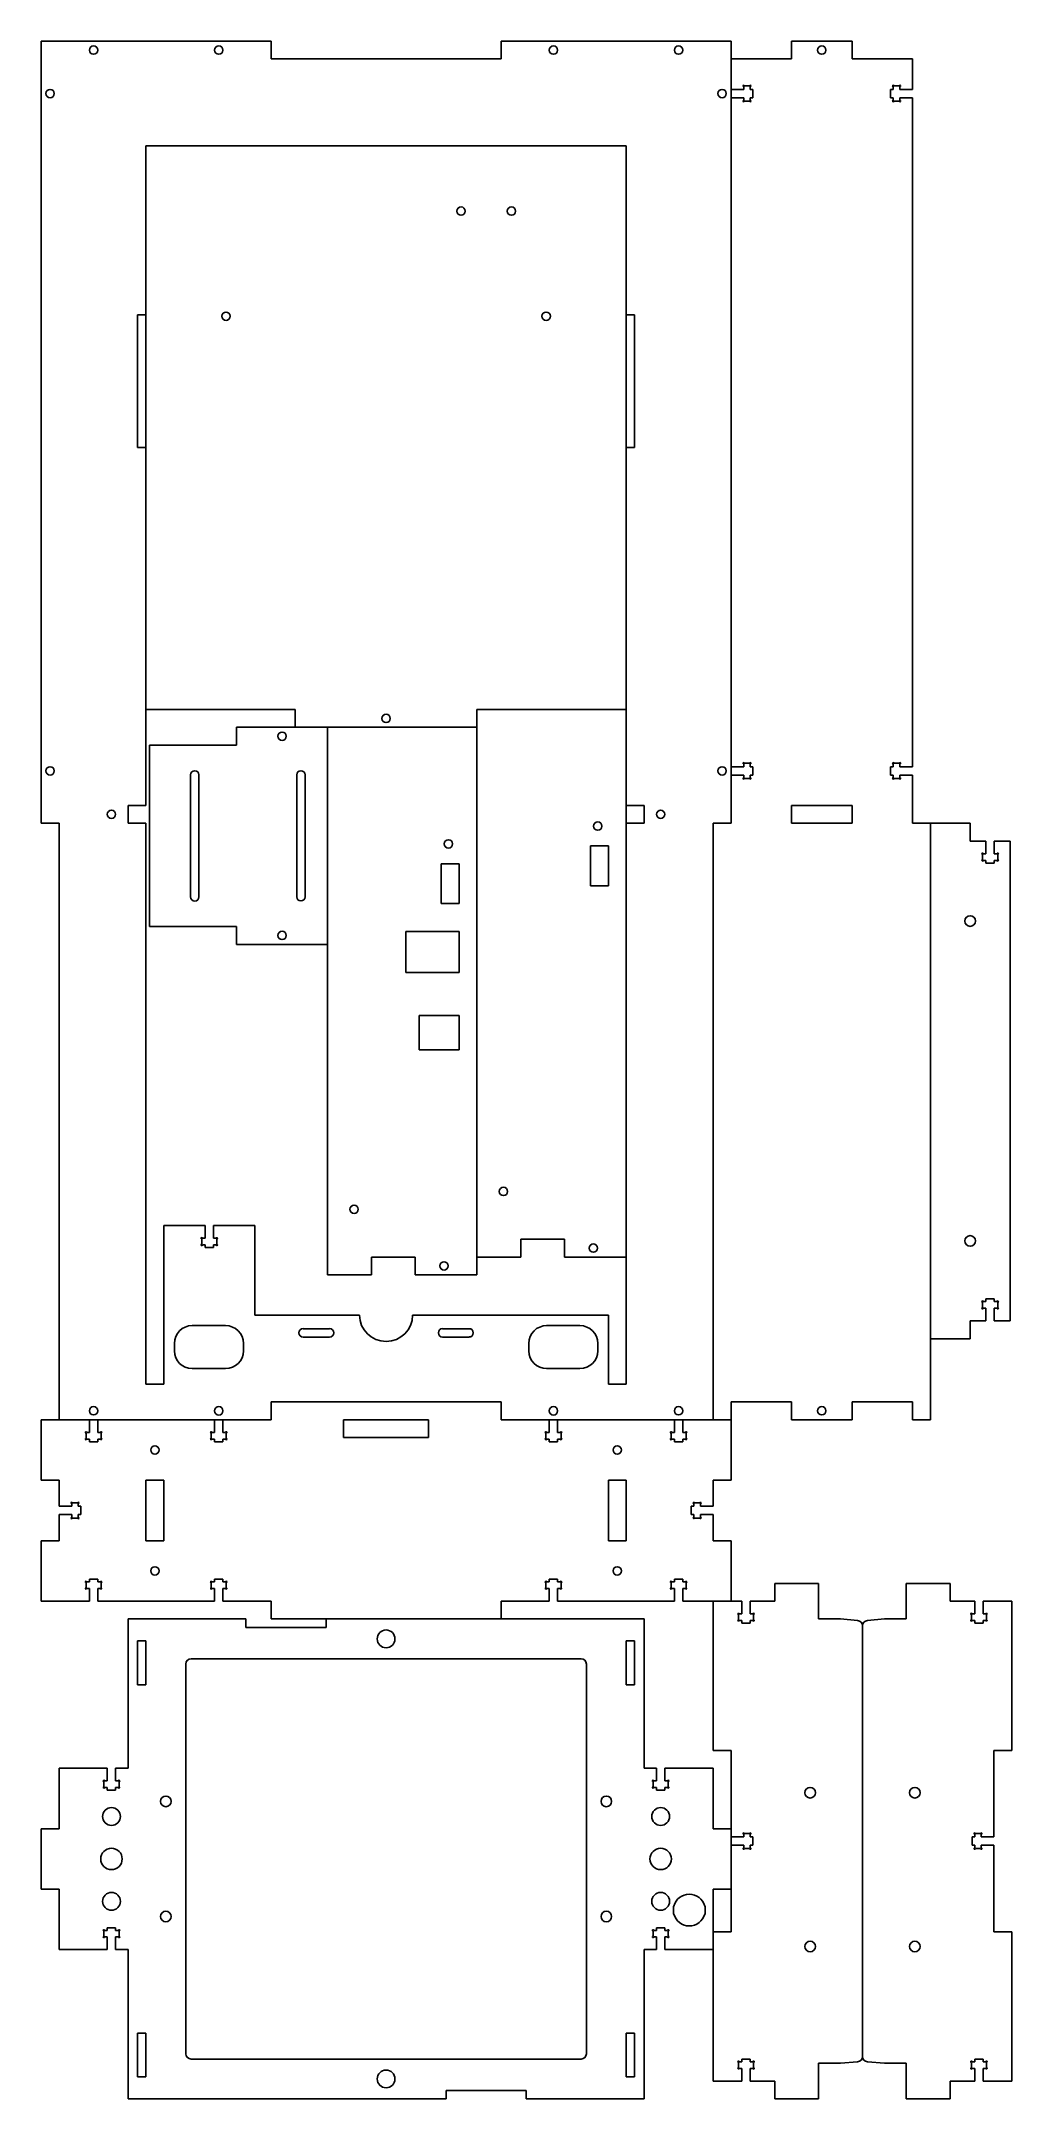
# Model space of a CAD drawing. Header units: millimetres. Extents: x -192 to 174, y -381 to 395.
import ezdxf

# ---------------------------------------------------------------- set-up
doc = ezdxf.new("R2010")
doc.units = ezdxf.units.MM
doc.layers.get('0').update_dxf_attribs({"lineweight": 25, "true_color": 0xffffff})

msp = doc.modelspace()

# ---------------------------------------------------------------- linework, layer by layer
for p, q in [((-105.33, 395), (-192, 395)), ((-192, 395), (-192, 100)), ((-105.33, 388.28), (-105.33, 395)), ((-18.67, 388.28), (-105.33, 388.28)), ((68, 395), (-18.67, 395)), ((-18.67, 395), (-18.67, 388.28)), ((68, 100), (68, 395)), ((90.81, 388.28), (68, 388.28)), ((68, 388.28), (68, 376.82)), ((113.63, 395), (90.81, 395)), ((90.81, 395), (90.81, 388.28)), ((113.63, 388.28), (113.63, 395)), ((136.44, 388.28), (113.63, 388.28)), ((136.44, 376.82), (136.44, 388.28)), ((68, 376.82), (72.78, 376.82)), ((72.78, 373.67), (68, 373.67)), ((68, 373.67), (68, 121.32)), ((72.78, 376.82), (72.78, 377.85)), ((72.78, 372.65), (72.78, 373.67)), ((73.03, 378.1), (75.03, 378.1)), ((75.28, 377.85), (75.28, 376.82)), ((75.28, 376.82), (76.28, 376.82)), ((76.28, 373.67), (75.28, 373.67)), ((75.28, 373.67), (75.28, 372.65)), ((76.28, 376.82), (76.28, 373.67)), ((128.16, 373.67), (128.16, 376.82)), ((128.16, 376.82), (129.16, 376.82)), ((129.16, 373.67), (128.16, 373.67)), ((129.16, 376.82), (129.16, 377.85)), ((129.16, 372.65), (129.16, 373.67)), ((129.41, 378.1), (131.41, 378.1)), ((131.66, 377.85), (131.66, 376.82)), ((131.66, 376.82), (136.44, 376.82)), ((136.44, 373.67), (131.66, 373.67)), ((131.66, 373.67), (131.66, 372.65)), ((136.44, 121.32), (136.44, 373.67)), ((75.03, 372.4), (73.03, 372.4)), ((131.41, 372.4), (129.41, 372.4)), ((-152.5, 291.72), (-152.5, 355.5)), ((-152.5, 355.5), (28.5, 355.5)), ((-152.5, 142.9), (-152.5, 355.5)), ((-152.5, 355.5), (28.5, 355.5)), ((28.5, 355.5), (28.5, 291.72)), ((28.5, 355.5), (28.5, 142.9)), ((-155.65, 241.72), (-155.65, 291.72)), ((-155.65, 291.72), (-152.5, 291.72)), ((28.5, 291.72), (31.65, 291.72)), ((31.65, 291.72), (31.65, 241.72)), ((-152.5, 241.72), (-155.65, 241.72)), ((-152.5, 106.72), (-152.5, 241.72)), ((31.65, 241.72), (28.5, 241.72)), ((28.5, 241.72), (28.5, 106.72)), ((-96.22, 142.9), (-152.5, 142.9)), ((-96.22, 136.18), (-96.22, 142.9)), ((28.5, 142.9), (-27.78, 142.9)), ((-27.78, 142.9), (-27.78, 136.18)), ((28.5, 142.9), (-27.78, 142.9)), ((-27.78, 142.9), (-27.78, -63.62)), ((28.5, -63.62), (28.5, 142.9)), ((-118.34, 136.18), (-84.06, 136.18)), ((-118.34, 129.46), (-118.34, 136.18)), ((-27.78, 136.18), (-96.22, 136.18)), ((-27.78, 136.18), (-84.06, 136.18)), ((-84.06, 136.18), (-84.06, -70.34)), ((-84.06, 136.18), (-84.06, 54.3)), ((-27.78, -70.34), (-27.78, 136.18)), ((-151.12, 61.02), (-151.12, 129.46)), ((-151.12, 129.46), (-118.34, 129.46)), ((-135.7, 118.24), (-135.7, 72.24)), ((-132.55, 72.24), (-132.55, 118.24)), ((-95.7, 118.24), (-95.7, 72.24)), ((-92.55, 72.24), (-92.55, 118.24)), ((68, 121.32), (72.78, 121.32)), ((72.78, 118.17), (68, 118.17)), ((68, 118.17), (68, 100)), ((72.78, 121.32), (72.78, 122.35)), ((72.78, 117.15), (72.78, 118.17)), ((73.03, 122.6), (75.03, 122.6)), ((75.03, 116.9), (73.03, 116.9)), ((75.28, 122.35), (75.28, 121.32)), ((75.28, 121.32), (76.28, 121.32)), ((76.28, 118.17), (75.28, 118.17)), ((75.28, 118.17), (75.28, 117.15)), ((76.28, 121.32), (76.28, 118.17)), ((128.16, 118.17), (128.16, 121.32)), ((128.16, 121.32), (129.16, 121.32)), ((129.16, 118.17), (128.16, 118.17)), ((129.16, 121.32), (129.16, 122.35)), ((129.16, 117.15), (129.16, 118.17)), ((129.41, 122.6), (131.41, 122.6)), ((131.41, 116.9), (129.41, 116.9)), ((131.66, 122.35), (131.66, 121.32)), ((131.66, 121.32), (136.44, 121.32)), ((136.44, 118.17), (131.66, 118.17)), ((131.66, 118.17), (131.66, 117.15)), ((136.44, 100), (136.44, 118.17)), ((-159.22, 100), (-159.22, 106.72)), ((-159.22, 106.72), (-152.5, 106.72)), ((28.5, 106.72), (35.22, 106.72)), ((35.22, 106.72), (35.22, 100)), ((90.81, 100), (90.81, 106.72)), ((90.81, 106.72), (113.63, 106.72)), ((113.63, 106.72), (113.63, 100)), ((-192, 100), (-185.28, 100)), ((-185.28, 100), (-185.28, -125)), ((-152.5, 100), (-159.22, 100)), ((-152.5, -111.56), (-152.5, 100)), ((35.22, 100), (28.5, 100)), ((28.5, 100), (28.5, -111.56)), ((61.28, -125), (61.28, 100)), ((61.28, 100), (68, 100)), ((68, 100), (61.28, 100)), ((61.28, 100), (61.28, -125)), ((113.63, 100), (90.81, 100)), ((143.16, 100), (136.44, 100)), ((143.16, -125), (143.16, 100)), ((158.16, 100), (143.16, 100)), ((143.16, 100), (143.16, -94.44)), ((158.16, 93.28), (158.16, 100)), ((164.08, 93.28), (158.16, 93.28)), ((164.08, 88.5), (164.08, 93.28)), ((167.23, 93.28), (167.23, 88.5)), ((173.16, 93.28), (167.23, 93.28)), ((173.16, -87.72), (173.16, 93.28)), ((15.06, 76.42), (15.06, 91.42)), ((15.06, 91.42), (21.78, 91.42)), ((21.78, 91.42), (21.78, 76.42)), ((162.81, 86.25), (162.81, 88.25)), ((163.06, 88.5), (164.08, 88.5)), ((164.08, 86), (163.06, 86)), ((164.08, 85), (164.08, 86)), ((167.23, 88.5), (168.26, 88.5)), ((168.26, 86), (167.23, 86)), ((167.23, 86), (167.23, 85)), ((168.51, 88.25), (168.51, 86.25)), ((-41.22, 69.7), (-41.22, 84.7)), ((-41.22, 84.7), (-34.5, 84.7)), ((-34.5, 84.7), (-34.5, 69.7)), ((167.23, 85), (164.08, 85)), ((21.78, 76.42), (15.06, 76.42)), ((-34.5, 69.7), (-41.22, 69.7)), ((-118.34, 61.02), (-151.12, 61.02)), ((-118.34, 54.3), (-118.34, 61.02)), ((-54.5, 43.75), (-54.5, 59.18)), ((-54.5, 59.18), (-34.5, 59.18)), ((-34.5, 59.18), (-34.5, 43.75)), ((-84.06, 54.3), (-118.34, 54.3)), ((-34.5, 43.75), (-54.5, 43.75)), ((-49.5, 27.43), (-34.5, 27.43)), ((-49.5, 14.54), (-49.5, 27.43)), ((-34.5, 27.43), (-34.5, 14.54)), ((-34.5, 14.54), (-49.5, 14.54)), ((-130.22, -51.78), (-145.78, -51.78)), ((-145.78, -51.78), (-145.78, -111.56)), ((-130.22, -56.56), (-130.22, -51.78)), ((-127.07, -51.78), (-127.07, -56.56)), ((-111.5, -51.78), (-127.07, -51.78)), ((-111.5, -85.5), (-111.5, -51.78)), ((-131.49, -58.81), (-131.49, -56.81)), ((-131.24, -56.56), (-130.22, -56.56)), ((-130.22, -59.06), (-131.24, -59.06)), ((-130.22, -60.06), (-130.22, -59.06)), ((-127.07, -60.06), (-130.22, -60.06)), ((-127.07, -56.56), (-126.04, -56.56)), ((-127.07, -59.06), (-127.07, -60.06)), ((-126.04, -59.06), (-127.07, -59.06)), ((-125.79, -56.81), (-125.79, -58.81)), ((-11.26, -63.62), (-11.26, -56.9)), ((-11.26, -56.9), (5.26, -56.9)), ((5.26, -56.9), (5.26, -63.62)), ((-67.54, -70.34), (-67.54, -63.62)), ((-67.54, -63.62), (-51.02, -63.62)), ((-51.02, -63.62), (-51.02, -70.34)), ((-27.78, -63.62), (-11.26, -63.62)), ((5.26, -63.62), (28.5, -63.62)), ((-84.06, -70.34), (-67.54, -70.34)), ((-51.02, -70.34), (-27.78, -70.34)), ((162.81, -82.69), (162.81, -80.69)), ((163.06, -80.44), (164.08, -80.44)), ((164.08, -82.94), (163.06, -82.94)), ((164.08, -80.44), (164.08, -79.44)), ((164.08, -79.44), (167.23, -79.44)), ((164.08, -87.72), (164.08, -82.94)), ((167.23, -79.44), (167.23, -80.44)), ((167.23, -80.44), (168.26, -80.44)), ((168.26, -82.94), (167.23, -82.94)), ((167.23, -82.94), (167.23, -87.72)), ((168.51, -80.69), (168.51, -82.69)), ((-135.06, -89.5), (-122.5, -89.5)), ((-72, -85.5), (-111.5, -85.5)), ((-93.28, -90.65), (-83.28, -90.65)), ((21.78, -85.5), (-52, -85.5)), ((-40.72, -90.65), (-30.72, -90.65)), ((-1.5, -89.5), (11.06, -89.5)), ((21.78, -111.56), (21.78, -85.5)), ((158.16, -94.44), (158.16, -87.72)), ((158.16, -87.72), (164.08, -87.72)), ((167.23, -87.72), (173.16, -87.72)), ((-141.78, -99), (-141.78, -96.22)), ((-115.78, -96.22), (-115.78, -99)), ((-83.28, -93.8), (-93.28, -93.8)), ((-30.72, -93.8), (-40.72, -93.8)), ((-8.22, -99), (-8.22, -96.22)), ((17.78, -96.22), (17.78, -99)), ((143.16, -94.44), (158.16, -94.44)), ((-122.5, -105.72), (-135.06, -105.72)), ((11.06, -105.72), (-1.5, -105.72)), ((-145.78, -111.56), (-152.5, -111.56)), ((28.5, -111.56), (21.78, -111.56)), ((-105.33, -125), (-105.33, -118.28)), ((-105.33, -118.28), (-18.67, -118.28)), ((-18.67, -118.28), (-105.33, -118.28)), ((-105.33, -118.28), (-105.33, -125)), ((-18.67, -118.28), (-18.67, -125)), ((-18.67, -125), (-18.67, -118.28)), ((68, -125), (68, -118.28)), ((68, -118.28), (90.81, -118.28)), ((90.81, -118.28), (90.81, -125)), ((113.63, -125), (113.63, -118.28)), ((113.63, -118.28), (136.44, -118.28)), ((136.44, -118.28), (136.44, -125)), ((-173.83, -125), (-192, -125)), ((-192, -125), (-192, -147.81)), ((-185.28, -125), (-105.33, -125)), ((-175.1, -132.03), (-175.1, -130.03)), ((-174.85, -129.78), (-173.83, -129.78)), ((-173.83, -129.78), (-173.83, -125)), ((-126.66, -125), (-170.68, -125)), ((-170.68, -125), (-170.68, -129.78)), ((-170.68, -129.78), (-169.65, -129.78)), ((-169.4, -130.03), (-169.4, -132.03)), ((-127.93, -132.03), (-127.93, -130.03)), ((-127.68, -129.78), (-126.66, -129.78)), ((-126.66, -129.78), (-126.66, -125)), ((-105.33, -125), (-123.51, -125)), ((-123.51, -125), (-123.51, -129.78)), ((-123.51, -129.78), (-122.48, -129.78)), ((-122.23, -130.03), (-122.23, -132.03)), ((-78, -131.72), (-78, -125)), ((-78, -125), (-46, -125)), ((-46, -131.72), (-78, -131.72)), ((-46, -125), (-46, -131.72)), ((-18.67, -125), (61.28, -125)), ((-0.49, -125), (-18.67, -125)), ((-1.77, -132.03), (-1.77, -130.03)), ((-1.52, -129.78), (-0.49, -129.78)), ((-0.49, -129.78), (-0.49, -125)), ((46.67, -125), (2.66, -125)), ((2.66, -125), (2.66, -129.78)), ((2.66, -129.78), (3.68, -129.78)), ((3.93, -130.03), (3.93, -132.03)), ((45.4, -132.03), (45.4, -130.03)), ((45.65, -129.78), (46.67, -129.78)), ((46.67, -129.78), (46.67, -125)), ((68, -125), (49.82, -125)), ((49.82, -125), (49.82, -129.78)), ((49.82, -129.78), (50.85, -129.78)), ((51.1, -130.03), (51.1, -132.03)), ((61.28, -125), (68, -125)), ((68, -147.81), (68, -125)), ((90.81, -125), (113.63, -125)), ((136.44, -125), (143.16, -125)), ((-173.83, -132.28), (-174.85, -132.28)), ((-173.83, -133.28), (-173.83, -132.28)), ((-170.68, -133.28), (-173.83, -133.28)), ((-169.65, -132.28), (-170.68, -132.28)), ((-170.68, -132.28), (-170.68, -133.28)), ((-126.66, -132.28), (-127.68, -132.28)), ((-126.66, -133.28), (-126.66, -132.28)), ((-123.51, -133.28), (-126.66, -133.28)), ((-122.48, -132.28), (-123.51, -132.28)), ((-123.51, -132.28), (-123.51, -133.28)), ((-0.49, -132.28), (-1.52, -132.28)), ((-0.49, -133.28), (-0.49, -132.28)), ((2.66, -133.28), (-0.49, -133.28)), ((3.68, -132.28), (2.66, -132.28)), ((2.66, -132.28), (2.66, -133.28)), ((46.67, -132.28), (45.65, -132.28)), ((46.67, -133.28), (46.67, -132.28)), ((49.82, -133.28), (46.67, -133.28)), ((50.85, -132.28), (49.82, -132.28)), ((49.82, -132.28), (49.82, -133.28)), ((-192, -147.81), (-185.28, -147.81)), ((-185.28, -147.81), (-185.28, -157.65)), ((-152.5, -170.63), (-152.5, -147.81)), ((-152.5, -147.81), (-145.78, -147.81)), ((-145.78, -147.81), (-145.78, -170.63)), ((21.78, -170.63), (21.78, -147.81)), ((21.78, -147.81), (28.5, -147.81)), ((28.5, -147.81), (28.5, -170.63)), ((61.28, -157.65), (61.28, -147.81)), ((61.28, -147.81), (68, -147.81)), ((-185.28, -157.65), (-180.5, -157.65)), ((-180.5, -160.8), (-185.28, -160.8)), ((-185.28, -160.8), (-185.28, -170.63)), ((-180.5, -157.65), (-180.5, -156.62)), ((-180.5, -161.82), (-180.5, -160.8)), ((-180.25, -156.37), (-178.25, -156.37)), ((-178.25, -162.07), (-180.25, -162.07)), ((-178, -156.62), (-178, -157.65)), ((-178, -157.65), (-177, -157.65)), ((-177, -160.8), (-178, -160.8)), ((-178, -160.8), (-178, -161.82)), ((-177, -157.65), (-177, -160.8)), ((53, -160.8), (53, -157.65)), ((53, -157.65), (54, -157.65)), ((54, -160.8), (53, -160.8)), ((54, -157.65), (54, -156.62)), ((54, -161.82), (54, -160.8)), ((54.25, -156.37), (56.25, -156.37)), ((56.25, -162.07), (54.25, -162.07)), ((56.5, -156.62), (56.5, -157.65)), ((56.5, -157.65), (61.28, -157.65)), ((61.28, -160.8), (56.5, -160.8)), ((56.5, -160.8), (56.5, -161.82)), ((61.28, -170.63), (61.28, -160.8)), ((-185.28, -170.63), (-192, -170.63)), ((-192, -170.63), (-192, -193.44)), ((-145.78, -170.63), (-152.5, -170.63)), ((28.5, -170.63), (21.78, -170.63)), ((68, -170.63), (61.28, -170.63)), ((68, -193.44), (68, -170.63)), ((-174.85, -186.16), (-173.83, -186.16)), ((-173.83, -186.16), (-173.83, -185.16)), ((-173.83, -185.16), (-170.68, -185.16)), ((-170.68, -185.16), (-170.68, -186.16)), ((-170.68, -186.16), (-169.65, -186.16)), ((-127.68, -186.16), (-126.66, -186.16)), ((-126.66, -186.16), (-126.66, -185.16)), ((-126.66, -185.16), (-123.51, -185.16)), ((-123.51, -185.16), (-123.51, -186.16)), ((-123.51, -186.16), (-122.48, -186.16)), ((-1.52, -186.16), (-0.49, -186.16)), ((-0.49, -186.16), (-0.49, -185.16)), ((-0.49, -185.16), (2.66, -185.16)), ((2.66, -185.16), (2.66, -186.16)), ((2.66, -186.16), (3.68, -186.16)), ((45.65, -186.16), (46.67, -186.16)), ((46.67, -186.16), (46.67, -185.16)), ((46.67, -185.16), (49.82, -185.16)), ((49.82, -185.16), (49.82, -186.16)), ((49.82, -186.16), (50.85, -186.16)), ((-192, -193.44), (-173.83, -193.44)), ((-175.1, -188.41), (-175.1, -186.41)), ((-173.83, -188.66), (-174.85, -188.66)), ((-173.83, -193.44), (-173.83, -188.66)), ((-169.65, -188.66), (-170.68, -188.66)), ((-170.68, -188.66), (-170.68, -193.44)), ((-170.68, -193.44), (-126.66, -193.44)), ((-169.4, -186.41), (-169.4, -188.41)), ((-127.93, -188.41), (-127.93, -186.41)), ((-126.66, -188.66), (-127.68, -188.66)), ((-126.66, -193.44), (-126.66, -188.66)), ((-122.48, -188.66), (-123.51, -188.66)), ((-123.51, -188.66), (-123.51, -193.44)), ((-123.51, -193.44), (-105.33, -193.44)), ((-122.23, -186.41), (-122.23, -188.41)), ((-105.33, -193.44), (-105.33, -200.16)), ((-18.67, -200.16), (-18.67, -193.44)), ((-18.67, -193.44), (-0.49, -193.44)), ((-1.77, -188.41), (-1.77, -186.41)), ((-0.49, -188.66), (-1.52, -188.66)), ((-0.49, -193.44), (-0.49, -188.66)), ((3.68, -188.66), (2.66, -188.66)), ((2.66, -188.66), (2.66, -193.44)), ((2.66, -193.44), (46.67, -193.44)), ((3.93, -186.41), (3.93, -188.41)), ((45.4, -188.41), (45.4, -186.41)), ((46.67, -188.66), (45.65, -188.66)), ((46.67, -193.44), (46.67, -188.66)), ((50.85, -188.66), (49.82, -188.66)), ((49.82, -188.66), (49.82, -193.44)), ((49.82, -193.44), (68, -193.44)), ((51.1, -186.41), (51.1, -188.41)), ((61.28, -249.72), (61.28, -193.44)), ((61.28, -193.44), (72.09, -193.44)), ((72.09, -193.44), (72.09, -198.22)), ((75.24, -198.22), (75.24, -193.44)), ((75.24, -193.44), (84.52, -193.44)), ((84.52, -193.44), (84.52, -186.72)), ((84.52, -186.72), (101.04, -186.72)), ((101.04, -186.72), (101.04, -200.16)), ((150.6, -186.72), (134.08, -186.72)), ((134.08, -186.72), (134.08, -200.16)), ((150.6, -193.44), (150.6, -186.72)), ((159.87, -193.44), (150.6, -193.44)), ((159.87, -198.22), (159.87, -193.44)), ((173.84, -193.44), (163.02, -193.44)), ((163.02, -193.44), (163.02, -198.22)), ((173.84, -249.72), (173.84, -193.44)), ((-114.85, -200.16), (-159.22, -200.16)), ((-159.22, -200.16), (-159.22, -256.44)), ((-114.85, -203.31), (-114.85, -200.16)), ((-105.33, -200.16), (-18.67, -200.16)), ((35.22, -200.16), (-84.65, -200.16)), ((-84.65, -200.16), (-84.65, -203.31)), ((35.22, -256.44), (35.22, -200.16)), ((70.82, -198.47), (70.82, -200.47)), ((72.09, -198.22), (71.07, -198.22)), ((71.07, -200.72), (72.09, -200.72)), ((72.09, -200.72), (72.09, -201.72)), ((72.09, -201.72), (75.24, -201.72)), ((76.27, -198.22), (75.24, -198.22)), ((75.24, -201.72), (75.24, -200.72)), ((75.24, -200.72), (76.27, -200.72)), ((76.52, -200.47), (76.52, -198.47)), ((101.04, -200.16), (109.3, -200.16)), ((109.3, -200.16), (115.73, -200.72)), ((125.82, -200.16), (119.39, -200.72)), ((134.08, -200.16), (125.82, -200.16)), ((158.6, -200.47), (158.6, -198.47)), ((158.85, -198.22), (159.87, -198.22)), ((159.87, -200.72), (158.85, -200.72)), ((159.87, -201.72), (159.87, -200.72)), ((163.02, -201.72), (159.87, -201.72)), ((163.02, -198.22), (164.05, -198.22)), ((164.05, -200.72), (163.02, -200.72)), ((163.02, -200.72), (163.02, -201.72)), ((164.3, -198.47), (164.3, -200.47)), ((-155.65, -224.94), (-155.65, -208.42)), ((-155.65, -208.42), (-152.5, -208.42)), ((-152.5, -208.42), (-152.5, -224.94)), ((-84.65, -203.31), (-114.85, -203.31)), ((28.5, -224.94), (28.5, -208.42)), ((28.5, -208.42), (31.65, -208.42)), ((31.65, -208.42), (31.65, -224.94)), ((117.56, -202.72), (117.56, -365.16)), ((117.56, -202.72), (117.56, -365.16)), ((-137.5, -364.16), (-137.5, -217.16)), ((-135.5, -215.16), (11.5, -215.16)), ((13.5, -217.16), (13.5, -364.16)), ((-152.5, -224.94), (-155.65, -224.94)), ((31.65, -224.94), (28.5, -224.94)), ((68, -249.72), (61.28, -249.72)), ((68, -282.37), (68, -249.72)), ((167.12, -282.37), (167.12, -249.72)), ((167.12, -249.72), (173.84, -249.72)), ((-167.08, -256.44), (-185.28, -256.44)), ((-185.28, -256.44), (-185.28, -279.25)), ((-168.35, -263.47), (-168.35, -261.47)), ((-168.1, -261.22), (-167.08, -261.22)), ((-167.08, -263.72), (-168.1, -263.72)), ((-167.08, -261.22), (-167.08, -256.44)), ((-167.08, -264.72), (-167.08, -263.72)), ((-159.22, -256.44), (-163.93, -256.44)), ((-163.93, -256.44), (-163.93, -261.22)), ((-163.93, -261.22), (-162.9, -261.22)), ((-162.9, -263.72), (-163.93, -263.72)), ((-163.93, -263.72), (-163.93, -264.72)), ((-162.65, -261.47), (-162.65, -263.47)), ((39.92, -256.44), (35.22, -256.44)), ((38.65, -263.47), (38.65, -261.47)), ((38.9, -261.22), (39.92, -261.22)), ((39.92, -263.72), (38.9, -263.72)), ((39.92, -261.22), (39.92, -256.44)), ((39.92, -264.72), (39.92, -263.72)), ((43.07, -256.44), (43.07, -261.22)), ((61.28, -256.44), (43.07, -256.44)), ((43.07, -261.22), (44.1, -261.22)), ((44.1, -263.72), (43.07, -263.72)), ((43.07, -263.72), (43.07, -264.72)), ((44.35, -261.47), (44.35, -263.47)), ((61.28, -279.25), (61.28, -256.44)), ((-163.93, -264.72), (-167.08, -264.72)), ((43.07, -264.72), (39.92, -264.72)), ((-185.28, -279.25), (-192, -279.25)), ((-192, -279.25), (-192, -302.07)), ((68, -279.25), (61.28, -279.25)), ((68, -302.07), (68, -279.25)), ((72.78, -282.37), (68, -282.37)), ((68, -318.16), (68, -285.51)), ((68, -285.51), (72.78, -285.51)), ((72.78, -281.34), (72.78, -282.37)), ((72.78, -285.51), (72.78, -286.54)), ((75.03, -281.09), (73.03, -281.09)), ((73.03, -286.79), (75.03, -286.79)), ((75.28, -282.37), (75.28, -281.34)), ((76.28, -282.37), (75.28, -282.37)), ((75.28, -286.54), (75.28, -285.51)), ((75.28, -285.51), (76.28, -285.51)), ((76.28, -285.51), (76.28, -282.37)), ((158.84, -285.51), (158.84, -282.37)), ((158.84, -282.37), (159.84, -282.37)), ((159.84, -285.51), (158.84, -285.51)), ((159.84, -282.37), (159.84, -281.34)), ((159.84, -286.54), (159.84, -285.51)), ((160.09, -281.09), (162.09, -281.09)), ((162.09, -286.79), (160.09, -286.79)), ((162.34, -281.34), (162.34, -282.37)), ((162.34, -282.37), (167.12, -282.37)), ((167.12, -285.51), (162.34, -285.51)), ((162.34, -285.51), (162.34, -286.54)), ((167.12, -318.16), (167.12, -285.51)), ((-192, -302.07), (-185.28, -302.07)), ((-185.28, -302.07), (-185.28, -324.88)), ((61.28, -324.88), (61.28, -302.07)), ((61.28, -302.07), (68, -302.07)), ((46.28, -311.44), (46.28, -308.44)), ((46.28, -308.44), (46.47, -308.44)), ((58.09, -308.44), (58.28, -308.44)), ((58.28, -308.44), (58.28, -311.44)), ((-168.35, -319.85), (-168.35, -317.85)), ((-168.1, -317.6), (-167.08, -317.6)), ((-167.08, -317.6), (-167.08, -316.6)), ((-167.08, -316.6), (-163.93, -316.6)), ((-163.93, -316.6), (-163.93, -317.6)), ((-163.93, -317.6), (-162.9, -317.6)), ((-162.65, -317.85), (-162.65, -319.85)), ((38.65, -319.85), (38.65, -317.85)), ((38.9, -317.6), (39.92, -317.6)), ((39.92, -317.6), (39.92, -316.6)), ((39.92, -316.6), (43.07, -316.6)), ((43.07, -316.6), (43.07, -317.6)), ((43.07, -317.6), (44.1, -317.6)), ((44.35, -317.85), (44.35, -319.85)), ((46.47, -311.44), (46.28, -311.44)), ((58.28, -311.44), (58.09, -311.44)), ((61.28, -374.44), (61.28, -318.16)), ((61.28, -318.16), (68, -318.16)), ((173.84, -318.16), (167.12, -318.16)), ((173.84, -374.44), (173.84, -318.16)), ((-185.28, -324.88), (-167.08, -324.88)), ((-167.08, -320.1), (-168.1, -320.1)), ((-167.08, -324.88), (-167.08, -320.1)), ((-162.9, -320.1), (-163.93, -320.1)), ((-163.93, -320.1), (-163.93, -324.88)), ((-163.93, -324.88), (-159.22, -324.88)), ((-159.22, -324.88), (-159.22, -381.16)), ((35.22, -381.16), (35.22, -324.88)), ((35.22, -324.88), (39.92, -324.88)), ((39.92, -320.1), (38.9, -320.1)), ((39.92, -324.88), (39.92, -320.1)), ((44.1, -320.1), (43.07, -320.1)), ((43.07, -320.1), (43.07, -324.88)), ((43.07, -324.88), (61.28, -324.88)), ((-155.65, -356.38), (-152.5, -356.38)), ((-155.65, -372.9), (-155.65, -356.38)), ((-152.5, -356.38), (-152.5, -372.9)), ((28.5, -372.9), (28.5, -356.38)), ((28.5, -356.38), (31.65, -356.38)), ((31.65, -356.38), (31.65, -372.9)), ((11.5, -366.16), (-135.5, -366.16)), ((70.82, -367.41), (70.82, -369.41)), ((72.09, -367.16), (71.07, -367.16)), ((71.07, -369.66), (72.09, -369.66)), ((75.24, -366.16), (72.09, -366.16)), ((72.09, -366.16), (72.09, -367.16)), ((72.09, -369.66), (72.09, -374.44)), ((75.24, -367.16), (75.24, -366.16)), ((76.27, -367.16), (75.24, -367.16)), ((75.24, -374.44), (75.24, -369.66)), ((75.24, -369.66), (76.27, -369.66)), ((76.52, -369.41), (76.52, -367.41)), ((109.3, -367.72), (101.04, -367.72)), ((101.04, -367.72), (101.04, -381.16)), ((115.73, -367.16), (109.3, -367.72)), ((119.39, -367.16), (125.82, -367.72)), ((125.82, -367.72), (134.08, -367.72)), ((134.08, -367.72), (134.08, -381.16)), ((158.6, -369.41), (158.6, -367.41)), ((158.85, -367.16), (159.87, -367.16)), ((159.87, -369.66), (158.85, -369.66)), ((159.87, -367.16), (159.87, -366.16)), ((159.87, -366.16), (163.02, -366.16)), ((159.87, -374.44), (159.87, -369.66)), ((163.02, -366.16), (163.02, -367.16)), ((163.02, -367.16), (164.05, -367.16)), ((164.05, -369.66), (163.02, -369.66)), ((163.02, -369.66), (163.02, -374.44)), ((164.3, -367.41), (164.3, -369.41)), ((-152.5, -372.9), (-155.65, -372.9)), ((-39.35, -381.16), (-39.35, -378.01)), ((-39.35, -378.01), (-9.15, -378.01)), ((-9.15, -378.01), (-9.15, -381.16)), ((31.65, -372.9), (28.5, -372.9)), ((72.09, -374.44), (61.28, -374.44)), ((84.52, -374.44), (75.24, -374.44)), ((84.52, -381.16), (84.52, -374.44)), ((150.6, -381.16), (150.6, -374.44)), ((150.6, -374.44), (159.87, -374.44)), ((163.02, -374.44), (173.84, -374.44)), ((-159.22, -381.16), (-39.35, -381.16)), ((-9.15, -381.16), (35.22, -381.16)), ((101.04, -381.16), (84.52, -381.16)), ((134.08, -381.16), (150.6, -381.16))]:
    msp.add_line(p, q)
for centre, radius in [((-172.25, 391.64), 1.57), ((-125.08, 391.64), 1.57), ((1.08, 391.64), 1.57), ((48.25, 391.64), 1.57), ((102.22, 391.64), 1.57), ((-188.64, 375.25), 1.57), ((64.64, 375.25), 1.57), ((-33.75, 330.9), 1.57), ((-14.75, 330.9), 1.57), ((-122.33, 291.22), 1.58), ((-1.67, 291.22), 1.58), ((-62, 139.54), 1.57), ((-101.2, 132.82), 1.57), ((-188.64, 119.75), 1.57), ((64.64, 119.75), 1.57), ((-165.5, 103.36), 1.57), ((41.5, 103.36), 1.57), ((-38.5, 92.2), 1.58), ((17.78, 98.92), 1.58), ((158.16, 63.11), 2), ((-101.2, 57.66), 1.57), ((-17.78, -38.9), 1.57), ((-74.06, -45.62), 1.57), ((16.11, -60.26), 1.57), ((158.16, -57.55), 2), ((-40.17, -66.98), 1.57), ((-172.25, -121.64), 1.57), ((-125.08, -121.64), 1.58), ((1.08, -121.64), 1.58), ((48.25, -121.64), 1.57), ((102.22, -121.64), 1.57), ((-149.14, -136.41), 1.58), ((25.14, -136.41), 1.58), ((-149.14, -182.03), 1.58), ((25.14, -182.03), 1.58), ((-62, -207.66), 3.35), ((97.82, -265.69), 2), ((137.3, -265.69), 2), ((-165.5, -274.66), 3.35), ((-145, -268.96), 2), ((21, -268.96), 2), ((41.5, -274.66), 3.35), ((-165.5, -290.66), 4.04), ((41.5, -290.66), 4.04), ((-165.5, -306.66), 3.35), ((-145, -312.37), 2), ((21, -312.37), 2), ((41.5, -306.66), 3.35), ((97.82, -323.69), 2), ((137.3, -323.69), 2), ((-62, -373.66), 3.35)]:
    msp.add_circle(centre, radius)
for centre, radius, start, end in [((72.78, 378.1), 0.25, 0, 270), ((72.78, 372.4), 0.25, 90, 0), ((75.28, 378.1), 0.25, 270, 180), ((75.28, 372.4), 0.25, 180, 90), ((129.16, 378.1), 0.25, 0, 270), ((129.16, 372.4), 0.25, 90, 0), ((131.66, 378.1), 0.25, 270, 180), ((131.66, 372.4), 0.25, 180, 90), ((-134.12, 118.24), 1.58, 0, 180), ((-94.12, 118.24), 1.58, 0, 180), ((72.78, 122.6), 0.25, 0, 270), ((72.78, 116.9), 0.25, 90, 0), ((75.28, 122.6), 0.25, 270, 180), ((75.28, 116.9), 0.25, 180, 90), ((129.16, 122.6), 0.25, 0, 270), ((129.16, 116.9), 0.25, 90, 0), ((131.66, 122.6), 0.25, 270, 180), ((131.66, 116.9), 0.25, 180, 90), ((162.81, 88.5), 0.25, 0, 270), ((162.81, 86), 0.25, 90, 0), ((168.51, 88.5), 0.25, 270, 180), ((168.51, 86), 0.25, 180, 90), ((-134.12, 72.24), 1.58, 180, 0), ((-94.12, 72.24), 1.57, 180, 0), ((-131.49, -56.56), 0.25, 0, 270), ((-131.49, -59.06), 0.25, 90, 360), ((-125.79, -56.56), 0.25, 270, 180), ((-125.79, -59.06), 0.25, 180, 90), ((162.81, -80.44), 0.25, 0, 270), ((162.81, -82.94), 0.25, 90, 0), ((168.51, -80.44), 0.25, 270, 180), ((168.51, -82.94), 0.25, 180, 90), ((-135.06, -96.22), 6.72, 90, 180), ((-122.5, -96.22), 6.72, 360, 90), ((-93.28, -92.22), 1.58, 90, 270), ((-83.28, -92.22), 1.58, 270, 90), ((-62, -85.5), 10, 180, 360), ((-40.72, -92.22), 1.58, 90, 270), ((-30.72, -92.22), 1.57, 270, 90), ((-1.5, -96.22), 6.72, 90, 180), ((11.06, -96.22), 6.72, 360, 90), ((-135.06, -99), 6.72, 180, 270), ((-122.5, -99), 6.72, 270, 0), ((-1.5, -99), 6.72, 180, 270), ((11.06, -99), 6.72, 270, 360), ((-175.1, -129.78), 0.25, 360, 270), ((-169.4, -129.78), 0.25, 270, 180), ((-127.93, -129.78), 0.25, 0, 270), ((-122.23, -129.78), 0.25, 270, 180), ((-1.77, -129.78), 0.25, 360, 270), ((3.93, -129.78), 0.25, 270, 180), ((45.4, -129.78), 0.25, 0, 270), ((51.1, -129.78), 0.25, 270, 180), ((-175.1, -132.28), 0.25, 90, 0), ((-169.4, -132.28), 0.25, 180, 90), ((-127.93, -132.28), 0.25, 90, 0), ((-122.23, -132.28), 0.25, 180, 90), ((-1.77, -132.28), 0.25, 90, 360), ((3.93, -132.28), 0.25, 180, 90), ((45.4, -132.28), 0.25, 90, 0), ((51.1, -132.28), 0.25, 180, 90), ((-180.5, -156.37), 0.25, 0, 270), ((-180.5, -162.07), 0.25, 90, 0), ((-178, -156.37), 0.25, 270, 180), ((-178, -162.07), 0.25, 180, 90), ((54, -156.37), 0.25, 0, 270), ((54, -162.07), 0.25, 90, 360), ((56.5, -156.37), 0.25, 270, 180), ((56.5, -162.07), 0.25, 180, 90), ((-175.1, -186.16), 0.25, 360, 270), ((-169.4, -186.16), 0.25, 270, 180), ((-127.93, -186.16), 0.25, 0, 270), ((-122.23, -186.16), 0.25, 270, 180), ((-1.77, -186.16), 0.25, 360, 270), ((3.93, -186.16), 0.25, 270, 180), ((45.4, -186.16), 0.25, 0, 270), ((51.1, -186.16), 0.25, 270, 180), ((-175.1, -188.66), 0.25, 90, 0), ((-169.4, -188.66), 0.25, 180, 90), ((-127.93, -188.66), 0.25, 90, 0), ((-122.23, -188.66), 0.25, 180, 90), ((-1.77, -188.66), 0.25, 90, 0), ((3.93, -188.66), 0.25, 180, 90), ((45.4, -188.66), 0.25, 90, 0), ((51.1, -188.66), 0.25, 180, 90), ((70.82, -198.22), 0.25, 0, 270), ((70.82, -200.72), 0.25, 90, 0), ((76.52, -198.22), 0.25, 270, 180), ((76.52, -200.72), 0.25, 180, 90), ((115.56, -202.72), 2, 0, 85), ((119.56, -202.72), 2, 95, 180), ((158.6, -198.22), 0.25, 0, 270), ((158.6, -200.72), 0.25, 90, 0), ((164.3, -198.22), 0.25, 270, 180), ((164.3, -200.72), 0.25, 180, 90), ((-135.5, -217.16), 2, 90, 180), ((11.5, -217.16), 2, 0, 90), ((-168.35, -261.22), 0.25, 0, 270), ((-168.35, -263.72), 0.25, 90, 0), ((-162.65, -261.22), 0.25, 270, 180), ((-162.65, -263.72), 0.25, 180, 90), ((38.65, -261.22), 0.25, 0, 270), ((38.65, -263.72), 0.25, 90, 0), ((44.35, -261.22), 0.25, 270, 180), ((44.35, -263.72), 0.25, 180, 90), ((72.78, -281.09), 0.25, 0, 270), ((72.78, -286.79), 0.25, 90, 0), ((75.28, -281.09), 0.25, 270, 180), ((75.28, -286.79), 0.25, 180, 90), ((159.84, -281.09), 0.25, 0, 270), ((159.84, -286.79), 0.25, 90, 0), ((162.34, -281.09), 0.25, 270, 180), ((162.34, -286.79), 0.25, 180, 90), ((52.28, -309.94), 6, 14.47751, 165.52249), ((-168.35, -317.6), 0.25, 0, 270), ((-162.65, -317.6), 0.25, 270, 180), ((38.65, -317.6), 0.25, 0, 270), ((44.35, -317.6), 0.25, 270, 180), ((52.28, -309.94), 6, 194.47751, 345.52249), ((-168.35, -320.1), 0.25, 90, 0), ((-162.65, -320.1), 0.25, 180, 90), ((38.65, -320.1), 0.25, 90, 0), ((44.35, -320.1), 0.25, 180, 90), ((-135.5, -364.16), 2, 180, 270), ((11.5, -364.16), 2, 270, 0), ((70.82, -367.16), 0.25, 0, 270), ((70.82, -369.66), 0.25, 90, 0), ((76.52, -367.16), 0.25, 270, 180), ((76.52, -369.66), 0.25, 180, 90), ((115.56, -365.16), 2, 275, 360), ((119.56, -365.16), 2, 180, 265), ((158.6, -367.16), 0.25, 0, 270), ((158.6, -369.66), 0.25, 90, 0), ((164.3, -367.16), 0.25, 270, 180), ((164.3, -369.66), 0.25, 180, 90)]:
    msp.add_arc(centre, radius, start, end)

doc.saveas('drawing.dxf')
